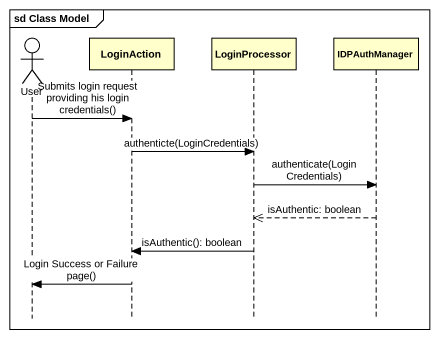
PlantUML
@startuml
mainframe sd Class Model
hide footbox
actor User
participant LoginAction
participant LoginProcessor
participant IDPAuthManager

User -> LoginAction : Submits login request providing his login credentials()
LoginAction -> LoginProcessor : authenticte(LoginCredentials)
LoginProcessor -> IDPAuthManager : authenticate(LoginCredentials)
IDPAuthManager -->> LoginProcessor : isAuthentic: boolean
LoginProcessor -> LoginAction : isAuthentic(): boolean
LoginAction -> User : Login Success or Failure page()
@enduml
